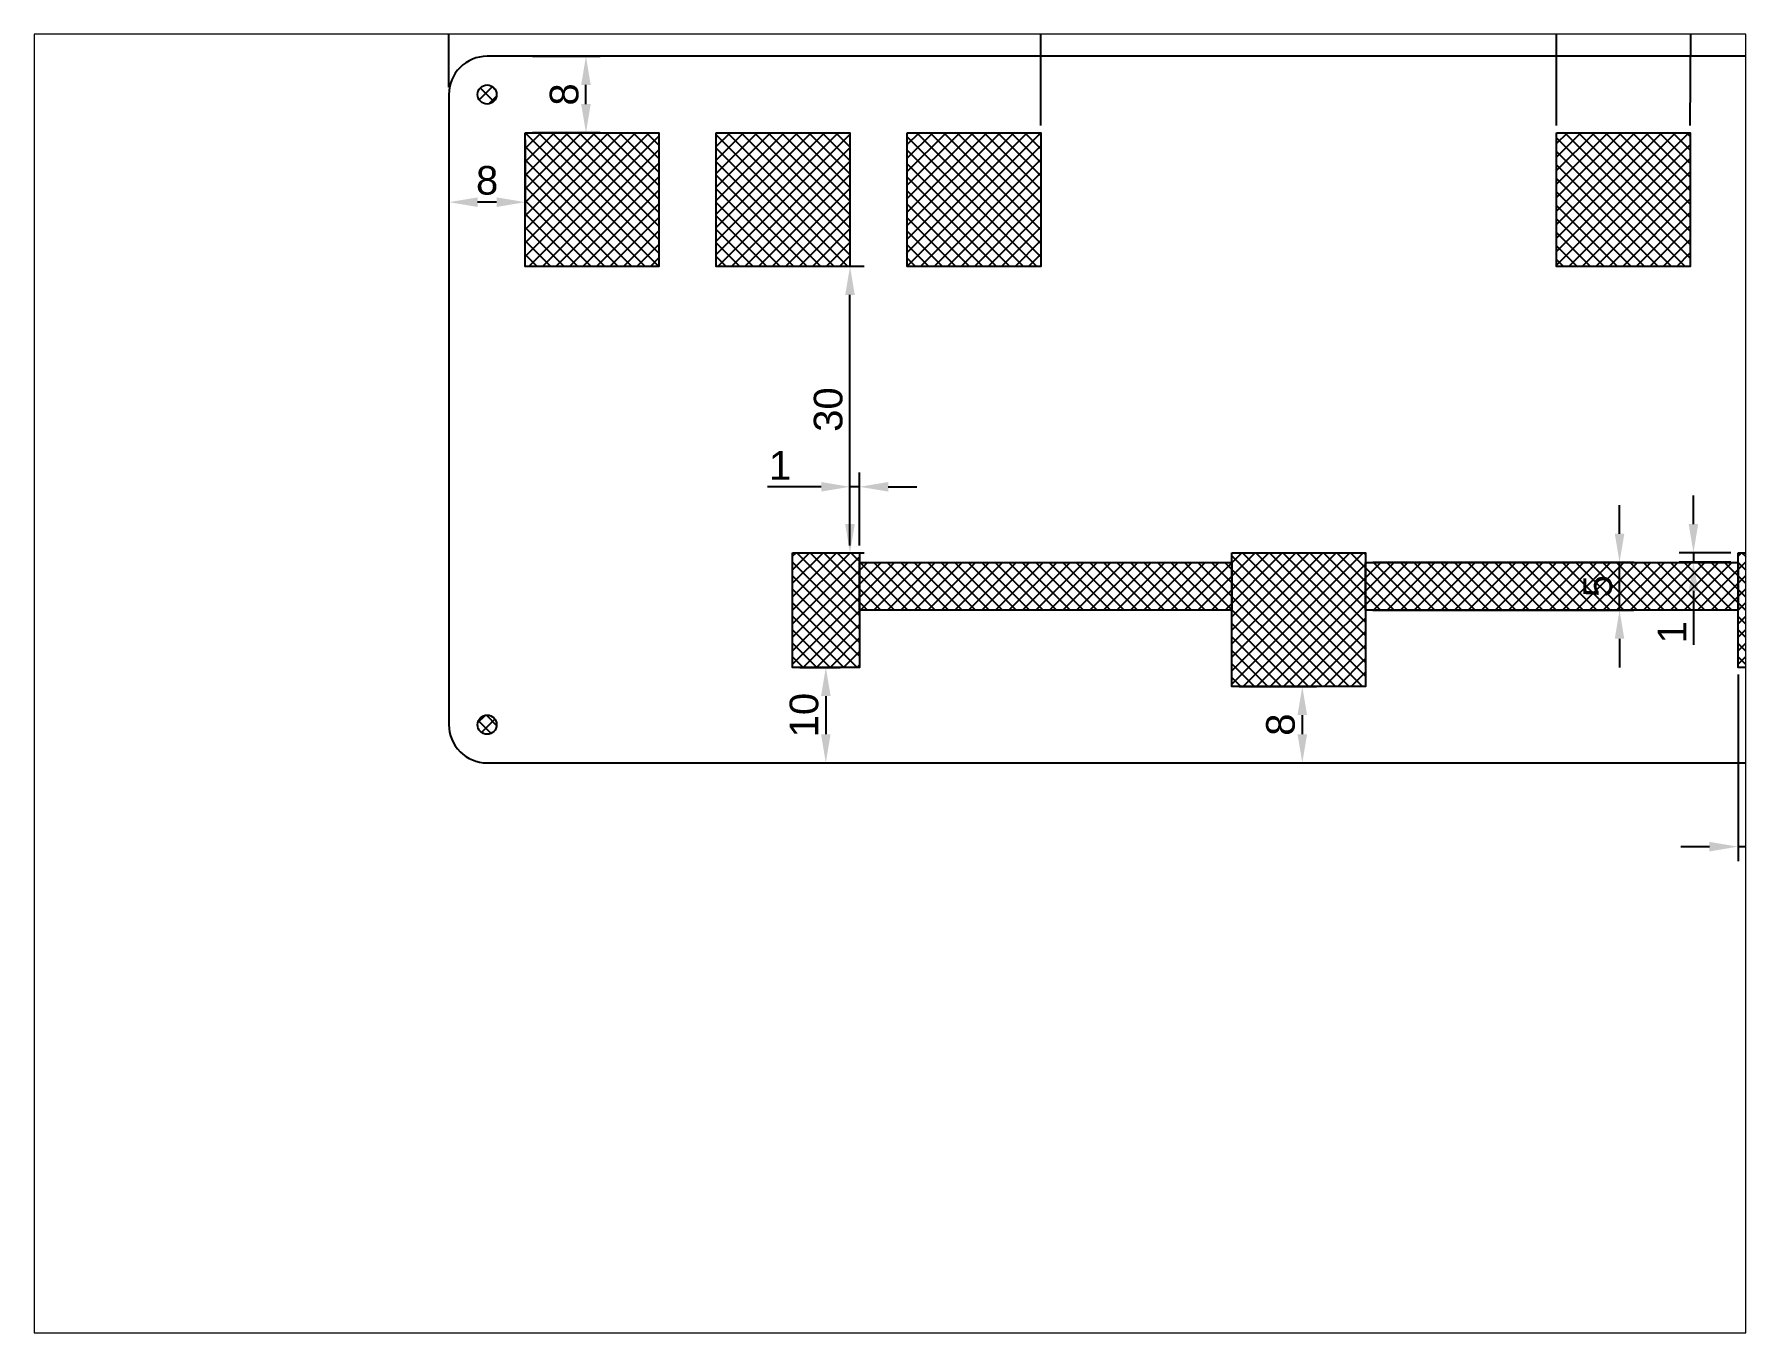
# Paper-space layout 'Layout2' of a CAD drawing. Header units: millimetres. Extents: x 26 to 231, y 20 to 176.
# The model-space entities are those that its viewports show. They can reach past a viewport. Long polylines and large blocks are cut down to what shows.
import ezdxf

# ---------------------------------------------------------------- set-up
doc = ezdxf.new("R2010")
doc.units = ezdxf.units.MM
doc.styles.get("Standard").update_dxf_attribs({"font": 'Arial Unicode MS.ttf'})
doc.dimstyles.new('Decimal-3', dxfattribs={"dimscale": 1.2, "dimtxt": 2.5, "dimasz": 2.5, "dimexe": 1.25, "dimexo": 0.625, "dimtad": 1, "dimtxsty": 'Standard', "dimcen": 2.5, "dimadec": 0, "dimazin": 0, "dimtfac": 1, "dimtmove": 0, "dimatfit": 3, "dimfxl": 1, "dimarcsym": 0})
pattern_1 = [(45, (-51.5898, -73.273), (-0.7071068, 0.7071068), []), (135, (-51.5898, -73.273), (-0.7071068, -0.7071068), [])]

# ---------------------------------------------------------------- blocks, each defined once
blk = doc.blocks.new('*D5')
at = {"color": 0, "lineweight": -2, "transparency": 16777216}
for p, q in [((93.04, 149.4), (93.04, 182.74)), ((96.04, 181.24), (268.04, 181.24)), ((271.04, 149.91), (271.04, 182.74))]:
    blk.add_line(p, q, dxfattribs=at)
at = {"color": 0, "lineweight": 20, "transparency": 16777216}
for points in [[(96.04, 181.74), (96.04, 180.74), (93.04, 181.24)], [(268.04, 181.74), (268.04, 180.74), (271.04, 181.24)]]:
    blk.add_solid(points, dxfattribs=at)
at = {"layer": 'Defpoints', "color": 0, "lineweight": 20, "transparency": 16777216}
for p in [(271.04, 181.24), (271.04, 149.16), (93.04, 148.65)]:
    blk.add_point(p, dxfattribs=at)
at = {"color": 0, "transparency": 16777216, "insert": (182.04, 183.51), "char_height": 3, "attachment_point": 5}
blk.add_mtext('178', dxfattribs=at)
blk = doc.blocks.new('*D11')
at = {"color": 0, "lineweight": -2, "transparency": 16777216}
for p, q in [((223.37, 103.65), (223.37, 106.65)), ((227.29, 100.65), (221.87, 100.65)), ((223.37, 100.65), (223.37, 99.65)), ((227.29, 99.65), (221.87, 99.65)), ((223.37, 96.65), (223.37, 91))]:
    blk.add_line(p, q, dxfattribs=at)
at = {"color": 0, "lineweight": 20, "transparency": 16777216}
for points in [[(222.87, 103.65), (223.87, 103.65), (223.37, 100.65)], [(222.87, 96.65), (223.87, 96.65), (223.37, 99.65)]]:
    blk.add_solid(points, dxfattribs=at)
at = {"layer": 'Defpoints', "color": 0, "lineweight": 20, "transparency": 16777216}
for p in [(228.04, 100.65), (223.37, 99.65), (228.04, 99.65)]:
    blk.add_point(p, dxfattribs=at)
at = {"color": 0, "transparency": 16777216, "insert": (221.12, 92.32), "char_height": 3, "attachment_point": 5, "rotation": 90}
blk.add_mtext('1', dxfattribs=at)
blk = doc.blocks.new('*D12')
at = {"color": 0, "lineweight": -2, "transparency": 16777216}
for p, q in [((228.04, 87.9), (228.04, 68.37)), ((235.04, 87.9), (235.04, 68.37)), ((225.04, 69.87), (222.04, 69.87)), ((235.04, 69.87), (228.04, 69.87)), ((238.04, 69.87), (241.04, 69.87))]:
    blk.add_line(p, q, dxfattribs=at)
at = {"color": 0, "lineweight": 20, "transparency": 16777216}
for points in [[(225.04, 70.37), (225.04, 69.37), (228.04, 69.87)], [(238.04, 70.37), (238.04, 69.37), (235.04, 69.87)]]:
    blk.add_solid(points, dxfattribs=at)
at = {"layer": 'Defpoints', "color": 0, "lineweight": 20, "transparency": 16777216}
for p in [(228.04, 88.65), (235.04, 88.65), (228.04, 69.87)]:
    blk.add_point(p, dxfattribs=at)
at = {"color": 0, "transparency": 16777216, "insert": (231.54, 72.12), "char_height": 3, "attachment_point": 5}
blk.add_mtext('7', dxfattribs=at)
blk = doc.blocks.new('*D13')
at = {"color": 0, "lineweight": -2, "transparency": 16777216}
for p, q in [((155.04, 145.4), (155.04, 170.45)), ((209.04, 145.4), (209.04, 170.45)), ((158.04, 168.95), (206.04, 168.95))]:
    blk.add_line(p, q, dxfattribs=at)
at = {"color": 0, "lineweight": 20, "transparency": 16777216}
for points in [[(158.04, 169.45), (158.04, 168.45), (155.04, 168.95)], [(206.04, 169.45), (206.04, 168.45), (209.04, 168.95)]]:
    blk.add_solid(points, dxfattribs=at)
at = {"layer": 'Defpoints', "color": 0, "lineweight": 20, "transparency": 16777216}
for p in [(209.04, 168.95), (155.04, 144.65), (209.04, 144.65)]:
    blk.add_point(p, dxfattribs=at)
at = {"color": 0, "transparency": 16777216, "insert": (182.04, 171.23), "char_height": 3, "attachment_point": 5}
blk.add_mtext('54', dxfattribs=at)
blk = doc.blocks.new('*D14')
at = {"color": 0, "lineweight": -2, "transparency": 16777216}
for p, q in [((129.79, 88.65), (134.01, 88.65)), ((132.51, 85.65), (132.51, 81.65)), ((129.79, 78.65), (134.01, 78.65))]:
    blk.add_line(p, q, dxfattribs=at)
at = {"color": 0, "lineweight": 20, "transparency": 16777216}
for points in [[(132.01, 85.65), (133.01, 85.65), (132.51, 88.65)], [(132.01, 81.65), (133.01, 81.65), (132.51, 78.65)]]:
    blk.add_solid(points, dxfattribs=at)
at = {"layer": 'Defpoints', "color": 0, "lineweight": 20, "transparency": 16777216}
for p in [(129.04, 88.65), (129.04, 78.65), (132.51, 78.65)]:
    blk.add_point(p, dxfattribs=at)
at = {"color": 0, "transparency": 16777216, "insert": (130.24, 83.65), "char_height": 3, "attachment_point": 5, "rotation": 90}
blk.add_mtext('10', dxfattribs=at)
blk = doc.blocks.new('*D15')
at = {"color": 0, "lineweight": -2, "transparency": 16777216}
for p, q in [((175.79, 86.65), (183.91, 86.65)), ((182.41, 83.65), (182.41, 81.65)), ((175.79, 78.65), (183.91, 78.65))]:
    blk.add_line(p, q, dxfattribs=at)
at = {"color": 0, "lineweight": 20, "transparency": 16777216}
for points in [[(181.91, 83.65), (182.91, 83.65), (182.41, 86.65)], [(181.91, 81.65), (182.91, 81.65), (182.41, 78.65)]]:
    blk.add_solid(points, dxfattribs=at)
at = {"layer": 'Defpoints', "color": 0, "lineweight": 20, "transparency": 16777216}
for p in [(175.04, 86.65), (175.04, 78.65), (182.41, 78.65)]:
    blk.add_point(p, dxfattribs=at)
at = {"color": 0, "transparency": 16777216, "insert": (180.14, 82.65), "char_height": 3, "attachment_point": 5, "rotation": 90}
blk.add_mtext('8', dxfattribs=at)
blk = doc.blocks.new('*D16')
at = {"color": 0, "lineweight": -2, "transparency": 16777216}
for p, q in [((101.79, 152.65), (108.89, 152.65)), ((107.39, 147.65), (107.39, 149.65)), ((101.79, 144.65), (108.89, 144.65))]:
    blk.add_line(p, q, dxfattribs=at)
at = {"color": 0, "lineweight": 20, "transparency": 16777216}
for points in [[(106.89, 149.65), (107.89, 149.65), (107.39, 152.65)], [(106.89, 147.65), (107.89, 147.65), (107.39, 144.65)]]:
    blk.add_solid(points, dxfattribs=at)
at = {"layer": 'Defpoints', "color": 0, "lineweight": 20, "transparency": 16777216}
for p in [(101.04, 152.65), (107.39, 152.65), (101.04, 144.65)]:
    blk.add_point(p, dxfattribs=at)
at = {"color": 0, "transparency": 16777216, "insert": (105.12, 148.65), "char_height": 3, "attachment_point": 5, "rotation": 90}
blk.add_mtext('8', dxfattribs=at)
blk = doc.blocks.new('*D17')
at = {"color": 0, "lineweight": -2, "transparency": 16777216}
for p, q in [((93.04, 143.9), (93.04, 135.87)), ((101.04, 143.9), (101.04, 135.87)), ((98.04, 137.37), (96.04, 137.37))]:
    blk.add_line(p, q, dxfattribs=at)
at = {"color": 0, "lineweight": 20, "transparency": 16777216}
for points in [[(96.04, 137.87), (96.04, 136.87), (93.04, 137.37)], [(98.04, 137.87), (98.04, 136.87), (101.04, 137.37)]]:
    blk.add_solid(points, dxfattribs=at)
at = {"layer": 'Defpoints', "color": 0, "lineweight": 20, "transparency": 16777216}
for p in [(93.04, 144.65), (101.04, 144.65), (93.04, 137.37)]:
    blk.add_point(p, dxfattribs=at)
at = {"color": 0, "transparency": 16777216, "insert": (97.04, 139.64), "char_height": 3, "attachment_point": 5}
blk.add_mtext('8', dxfattribs=at)
blk = doc.blocks.new('*D18')
at = {"color": 0, "lineweight": -2, "transparency": 16777216}
for p, q in [((223.04, 145.4), (223.19, 165.37)), ((229.04, 145.35), (229.19, 165.32)), ((220.18, 163.89), (217.18, 163.91)), ((223.18, 163.87), (229.18, 163.82)), ((232.18, 163.8), (235.18, 163.78))]:
    blk.add_line(p, q, dxfattribs=at)
at = {"color": 0, "lineweight": 20, "transparency": 16777216}
for points in [[(220.18, 164.39), (220.17, 163.39), (223.18, 163.87)], [(232.18, 164.3), (232.17, 163.3), (229.18, 163.82)]]:
    blk.add_solid(points, dxfattribs=at)
at = {"layer": 'Defpoints', "color": 0, "lineweight": 20, "transparency": 16777216}
for p in [(229.18, 163.82), (223.04, 144.65), (229.04, 144.6)]:
    blk.add_point(p, dxfattribs=at)
at = {"color": 0, "transparency": 16777216, "insert": (226.19, 166.12), "char_height": 3, "attachment_point": 5, "rotation": 359.592}
blk.add_mtext('6', dxfattribs=at)
blk = doc.blocks.new('*D19')
at = {"color": 0, "lineweight": -2, "transparency": 16777216}
for p, q in [((129.79, 130.65), (136.54, 130.65)), ((135.04, 103.65), (135.04, 127.65)), ((129.79, 100.65), (136.54, 100.65))]:
    blk.add_line(p, q, dxfattribs=at)
at = {"color": 0, "lineweight": 20, "transparency": 16777216}
for points in [[(134.54, 127.65), (135.54, 127.65), (135.04, 130.65)], [(134.54, 103.65), (135.54, 103.65), (135.04, 100.65)]]:
    blk.add_solid(points, dxfattribs=at)
at = {"layer": 'Defpoints', "color": 0, "lineweight": 20, "transparency": 16777216}
for p in [(129.04, 130.65), (135.04, 130.65), (129.04, 100.65)]:
    blk.add_point(p, dxfattribs=at)
at = {"color": 0, "transparency": 16777216, "insert": (132.77, 115.65), "char_height": 3, "attachment_point": 5, "rotation": 90}
blk.add_mtext('30', dxfattribs=at)
blk = doc.blocks.new('*D20')
at = {"color": 0, "lineweight": -2, "transparency": 16777216}
for p, q in [((132.04, 107.56), (126.39, 107.56)), ((135.04, 101.4), (135.04, 109.06)), ((136.04, 107.56), (135.04, 107.56)), ((136.04, 101.4), (136.04, 109.06)), ((139.04, 107.56), (142.04, 107.56))]:
    blk.add_line(p, q, dxfattribs=at)
at = {"color": 0, "lineweight": 20, "transparency": 16777216}
for points in [[(132.04, 108.06), (132.04, 107.06), (135.04, 107.56)], [(139.04, 108.06), (139.04, 107.06), (136.04, 107.56)]]:
    blk.add_solid(points, dxfattribs=at)
at = {"layer": 'Defpoints', "color": 0, "lineweight": 20, "transparency": 16777216}
for p in [(135.04, 107.56), (135.04, 100.65), (136.04, 100.65)]:
    blk.add_point(p, dxfattribs=at)
at = {"color": 0, "transparency": 16777216, "insert": (127.72, 109.81), "char_height": 3, "attachment_point": 5}
blk.add_mtext('1', dxfattribs=at)
blk = doc.blocks.new('*D21')
at = {"color": 0, "lineweight": -2, "transparency": 16777216}
for p, q in [((215.63, 102.65), (215.63, 105.65)), ((189.79, 99.65), (217.13, 99.65)), ((215.63, 94.65), (215.63, 99.65)), ((189.79, 94.65), (217.13, 94.65)), ((215.63, 91.65), (215.63, 88.65))]:
    blk.add_line(p, q, dxfattribs=at)
at = {"color": 0, "lineweight": 20, "transparency": 16777216}
for points in [[(215.13, 102.65), (216.13, 102.65), (215.63, 99.65)], [(215.13, 91.65), (216.13, 91.65), (215.63, 94.65)]]:
    blk.add_solid(points, dxfattribs=at)
at = {"layer": 'Defpoints', "color": 0, "lineweight": 20, "transparency": 16777216}
for p in [(189.04, 99.65), (215.63, 99.65), (189.04, 94.65)]:
    blk.add_point(p, dxfattribs=at)
at = {"color": 0, "transparency": 16777216, "insert": (213.36, 97.15), "char_height": 3, "attachment_point": 5, "rotation": 90}
blk.add_mtext('5', dxfattribs=at)

msp = doc.modelspace()

# ---------------------------------------------------------------- hatches: boundary and pattern name
at = {"true_color": 0x0000ff}
h = msp.add_hatch(dxfattribs=at)
h.set_pattern_fill('_USER', color=5, angle=45, double=1, pattern_type=0)
h.set_pattern_definition(pattern_1)
h.paths.add_polyline_path([(96.038, 148.647, 1), (98.038, 148.647, 1)])
h = msp.add_hatch(dxfattribs=at)
h.set_pattern_fill('_USER', color=5, angle=45, double=1, pattern_type=0)
h.set_pattern_definition(pattern_1)
h.paths.add_polyline_path([(101.038, 144.647), (101.038, 130.647), (115.038, 130.647), (115.038, 144.647)])
h = msp.add_hatch(dxfattribs=at)
h.set_pattern_fill('_USER', color=5, angle=45, double=1, pattern_type=0)
h.set_pattern_definition(pattern_1)
h.paths.add_polyline_path([(135.038, 144.647), (121.038, 144.647), (121.038, 130.647), (135.038, 130.647)])
h = msp.add_hatch(dxfattribs=at)
h.set_pattern_fill('_USER', color=5, angle=45, double=1, pattern_type=0)
h.set_pattern_definition(pattern_1)
h.paths.add_polyline_path([(141.038, 130.647), (155.038, 130.647), (155.038, 144.647), (141.038, 144.647)])
h = msp.add_hatch(dxfattribs=at)
h.set_pattern_fill('_USER', color=5, angle=45, double=1, pattern_type=0)
h.set_pattern_definition(pattern_1)
h.paths.add_polyline_path([(209.038, 144.647), (209.038, 130.647), (223.038, 130.647), (223.038, 144.647)])
h = msp.add_hatch(dxfattribs=at)
h.set_pattern_fill('_USER', color=5, angle=45, double=1, pattern_type=0)
h.set_pattern_definition(pattern_1)
h.paths.add_polyline_path([(229.038, 144.605), (229.038, 130.605), (243.038, 130.605), (243.038, 144.605)])
h = msp.add_hatch(dxfattribs=at)
h.set_pattern_fill('_USER', color=5, angle=45, double=1, pattern_type=0)
h.set_pattern_definition(pattern_1)
h.paths.add_polyline_path([(136.038, 100.647), (129.038, 100.647), (129.038, 88.647), (136.038, 88.647)])
h.paths.add_polyline_path([(175.038, 99.647), (136.038, 99.647), (136.038, 94.647), (175.038, 94.647)])
h.paths.add_polyline_path([(189.038, 100.647), (175.038, 100.647), (175.038, 86.647), (189.038, 86.647)])
h.paths.add_polyline_path([(228.038, 99.647), (189.038, 99.647), (189.038, 94.647), (228.038, 94.647)])
h.paths.add_polyline_path([(235.038, 100.647), (228.038, 100.647), (228.038, 88.647), (235.038, 88.647)])
h.paths.add_polyline_path([(216.73, 95.231), (216.73, 99.064), (209.615, 99.064), (209.615, 95.231)], flags=24)
h = msp.add_hatch(dxfattribs=at)
h.set_pattern_fill('_USER', color=5, angle=45, double=1, pattern_type=0)
h.set_pattern_definition(pattern_1)
h.paths.add_polyline_path([(98.038, 82.647, 1), (96.038, 82.647, 1)])

# ---------------------------------------------------------------- linework, layer by layer
msp.add_lwpolyline([(97.038, 78.647), (267.038, 78.647, 0.4142136), (271.038, 82.647), (271.038, 148.647, 0.4142136), (267.038, 152.647), (97.038, 152.647, 0.4142136), (93.038, 148.647), (93.038, 82.647, 0.4142136)], format="xyb", close=True)
for points in [[(101.038, 144.647), (115.038, 144.647), (115.038, 130.647), (101.038, 130.647)], [(121.038, 144.647), (135.038, 144.647), (135.038, 130.647), (121.038, 130.647)], [(141.038, 144.647), (155.038, 144.647), (155.038, 130.647), (141.038, 130.647)], [(209.038, 144.647), (223.038, 144.647), (223.038, 130.647), (209.038, 130.647)], [(229.038, 144.605), (243.038, 144.605), (243.038, 130.605), (229.038, 130.605)], [(129.038, 100.647), (136.038, 100.647), (136.038, 88.647), (129.038, 88.647)], [(175.038, 100.647), (189.038, 100.647), (189.038, 86.647), (175.038, 86.647)], [(228.038, 100.647), (235.038, 100.647), (235.038, 88.647), (228.038, 88.647)], [(136.038, 99.647), (175.038, 99.647), (175.038, 94.647), (136.038, 94.647)], [(189.038, 99.647), (228.038, 99.647), (228.038, 94.647), (189.038, 94.647)]]:
    msp.add_lwpolyline(points, close=True)
for centre in [(97.038, 148.647), (97.038, 82.647)]:
    msp.add_circle(centre, 1)

# ---------------------------------------------------------------- dimensions: what is measured, and where the dimension line sits
for base, p1, p2, picture, middle in [((271.037, 181.241), (93.038, 148.647), (271.037, 149.16), '*D5', (182.038, 183.511)), ((209.038, 168.955), (155.038, 144.647), (209.038, 144.647), '*D13', (182.038, 171.225)), ((93.038, 137.372), (101.038, 144.647), (93.038, 144.647), '*D17', (97.038, 139.643)), ((135.038, 107.561), (136.038, 100.647), (135.038, 100.647), '*D20', (127.716, 109.811)), ((228.038, 69.873), (235.038, 88.647), (228.038, 88.647), '*D12', (231.538, 72.123))]:
    dim = msp.add_linear_dim(base=base, p1=p1, p2=p2, dimstyle='Decimal-3')
    dim.commit()
    dim.dimension.update_dxf_attribs({"geometry": picture, "text_midpoint": middle})
dim = msp.add_aligned_dim(p1=(223.038, 144.647), p2=(229.038, 144.605), distance=19.221, dimstyle='Decimal-3')
dim.commit()
dim.dimension.update_dxf_attribs({"geometry": '*D18', "text_midpoint": (226.192, 166.117)})
for base, p1, p2, picture, middle in [((107.391, 152.647), (101.038, 144.647), (101.038, 152.647), '*D16', (105.121, 148.647)), ((135.038, 130.647), (129.038, 100.647), (129.038, 130.647), '*D19', (132.768, 115.647)), ((223.367, 99.647), (228.038, 100.647), (228.038, 99.647), '*D11', (221.117, 92.324)), ((215.635, 99.647), (189.038, 94.647), (189.038, 99.647), '*D21', (213.365, 97.147)), ((132.514, 78.647), (129.038, 88.647), (129.038, 78.647), '*D14', (130.243, 83.647)), ((182.415, 78.647), (175.038, 86.647), (175.038, 78.647), '*D15', (180.144, 82.647))]:
    dim = msp.add_linear_dim(base=base, p1=p1, p2=p2, angle=90, dimstyle='Decimal-3')
    dim.commit()
    dim.dimension.update_dxf_attribs({"geometry": picture, "text_midpoint": middle})

psp = doc.layouts.new('Layout2')

# ---------------------------------------------------------------- viewports
at = {"layer": '0'}
psp.add_viewport(center=(128.5, 97.5), size=(205.6, 156), view_center_point=(139.231, 86.96), view_height=135.99632, dxfattribs=at)

doc.saveas('drawing.dxf')
